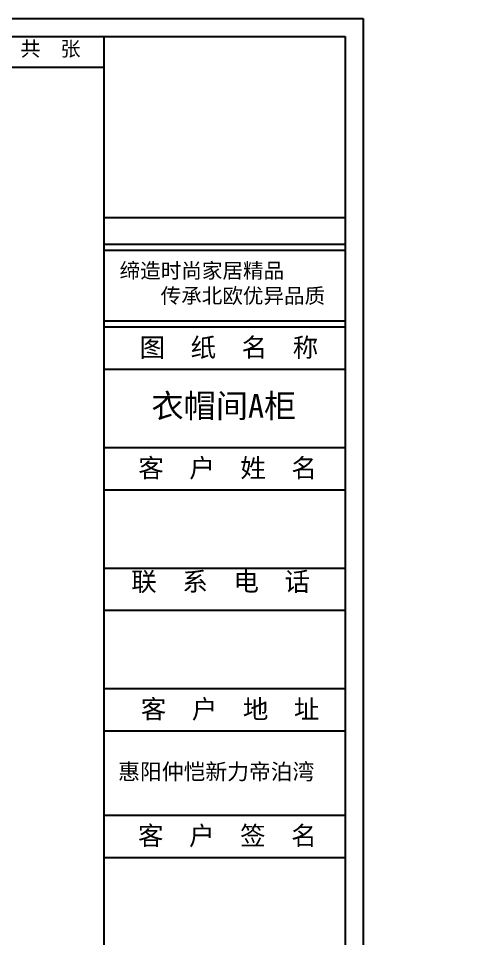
# Model space of a CAD drawing. Header units: millimetres. Extents: x 3255186 to 3429179, y -984851 to -941485.
# Drawn here: x 3336464 to 3338870, y -979718 to -974774 of the extents above; entities that cross this region are included whole.
import ezdxf

# ---------------------------------------------------------------- set-up
doc = ezdxf.new("R2010")
doc.units = ezdxf.units.MM
doc.header["$PDMODE"] = 35
doc.styles.add('DIM_FONT', font='SIMPLEX.shx', dxfattribs={"width": 0.8})
doc.styles.get("Standard").update_dxf_attribs({"font": 'acaderef.shx', "bigfont": 'bigfont.shx'})
doc.styles.add('新宋体', font='', dxfattribs={"height": 80})
doc.styles.get('新宋体').set_extended_font_data('NSimSun')
doc.dimstyles.new('ISO-25', dxfattribs={"dimtxt": 80, "dimasz": 20, "dimexe": 30, "dimexo": 80, "dimtad": 1, "dimdec": 0, "dimtxsty": 'DIM_FONT', "dimblk": 'ARCHTICK', "dimcen": 2.5, "dimadec": 0, "dimazin": 0, "dimtfac": 1, "dimtdec": 0, "dimtmove": 1, "dimatfit": 3, "dimfxl": 80, "dimfxlon": 1, "dimarcsym": 0})

# ---------------------------------------------------------------- blocks, each defined once
blk = doc.blocks.new('_ArchTick')
at = {"color": 0, "linetype": 'ByBlock', "const_width": 0.15}
blk.add_lwpolyline([(-0.5, -0.5), (0.5, 0.5)], dxfattribs=at)
blk = doc.blocks.new('*D882')
at = {"color": 0, "lineweight": -2, "ltscale": 5}
for p, q in [((3374291.9, -976335.6), (3374321.9, -976335.6)), ((3374291.9, -976335.6), (3374291.9, -976935.6)), ((3374211.9, -976935.6), (3374321.9, -976935.6))]:
    blk.add_line(p, q, dxfattribs=at)
at = {"layer": 'Defpoints', "color": 0, "ltscale": 5}
for p in [(3374262.6, -976335.6), (3292529.9, -976935.6), (3374291.9, -976935.6)]:
    blk.add_point(p, dxfattribs=at)
at = {"color": 0, "lineweight": -2, "ltscale": 5, "xscale": 20, "yscale": 20, "zscale": 20}
for p, rotation in [((3374291.9, -976335.6), 90), ((3374291.9, -976935.6), 270)]:
    blk.add_blockref('_ArchTick', p, dxfattribs=dict(at, rotation=rotation))
at = {"color": 0, "ltscale": 5, "insert": (3374251.3, -976635.6), "char_height": 80, "attachment_point": 5, "rotation": 90, "style": 'DIM_FONT'}
blk.add_mtext('600', dxfattribs=at)
blk = doc.blocks.new('M')
for p, q in [((7223.6, 32332.8), (18598.8, 32332.3)), ((18598.8, 32332.3), (18598.8, 24105.7)), ((7345.5, 32210.9), (18476.9, 32210.4)), ((16851.6, 32210.4), (16851.6, 25243.5)), ((18476.9, 32210.4), (18476.9, 24227.6)), ((15588.7, 32003.9), (16851.6, 32003.8)), ((16851.6, 30991.4), (18476.9, 30991.4)), ((16851.6, 30810.5), (18476.9, 30810.5)), ((16851.6, 30769.9), (18476.9, 30769.9)), ((16851.6, 30293.7), (18476.9, 30293.7)), ((16851.6, 30253), (18476.9, 30253)), ((16851.6, 29968.6), (18476.9, 29968.6)), ((16851.6, 29440.4), (18476.9, 29440.4)), ((16851.6, 29155.9), (18476.9, 29155.9)), ((16851.6, 28627.7), (18476.9, 28627.7)), ((16851.6, 28343.3), (18476.9, 28343.3)), ((16851.6, 27815), (18476.9, 27815)), ((16851.6, 27530.6), (18476.9, 27530.6)), ((16851.6, 26961.7), (18476.9, 26961.7)), ((16851.6, 26677.3), (18476.9, 26677.3))]:
    blk.add_line(p, q)
at = {"attachment_point": 1}
for s, insert, char_height, width in [('{\\fSimSun|b0|i0|c134|p54;共  张}', (16289, 32177.9), 99.059, 2286.895), ('{\\fSimSun|b0|i0|c134|p2;缔造时尚家居精品\\P    传承北欧优异品质}', (16956.9, 30683.4), 101.583, 1676.493)]:
    blk.add_mtext(s, dxfattribs=dict(at, insert=insert, char_height=char_height, width=width))
at = {"char_height": 126.23, "attachment_point": 1, "style": '新宋体'}
for s, insert, width in [('图  纸  名  称', (17091.3, 30178.1), 1414.856), ('客  户  姓  名', (17082.6, 29365.4), 1414.856), ('联  系  电  话', (17035.5, 28600.1), 1756.252), ('客  户  地  址', (17099.5, 27740.1), 1414.856), ('客  户  签  名', (17080.6, 26886.8), 1414.856)]:
    blk.add_mtext(s, dxfattribs=dict(at, insert=insert, width=width))

msp = doc.modelspace()

# ---------------------------------------------------------------- block references
at = {"xscale": 0.7970586622832343, "yscale": 0.7970586624578573, "zscale": 0.7970586624}
msp.add_blockref('M', (3323491.3, -1000545.4), dxfattribs=at)

# ---------------------------------------------------------------- texts
at = {"lineweight": 13, "insert": (3337178.4, -976792.6), "char_height": 126.66, "width": 2570.11, "attachment_point": 1, "style": '新宋体'}
msp.add_mtext('衣帽间A柜', dxfattribs=at)
at = {"insert": (3336999.2, -978778.1), "char_height": 85.837, "width": 1829.185, "attachment_point": 1}
msp.add_mtext('{\\fSimSun|b0|i0|c134|p2;惠阳仲恺新力帝泊湾}', dxfattribs=at)

# ---------------------------------------------------------------- dimensions: what is measured, and where the dimension line sits
at = {"ltscale": 5}
dim = msp.add_linear_dim(base=(3374291.9, -976935.6), p1=(3374262.6, -976335.6), p2=(3292529.9, -976935.6), angle=90, dimstyle='ISO-25', dxfattribs=at)
dim.commit()
dim.dimension.update_dxf_attribs({"geometry": '*D882', "text_midpoint": (3374251.3, -976635.6)})

doc.saveas('drawing.dxf')
